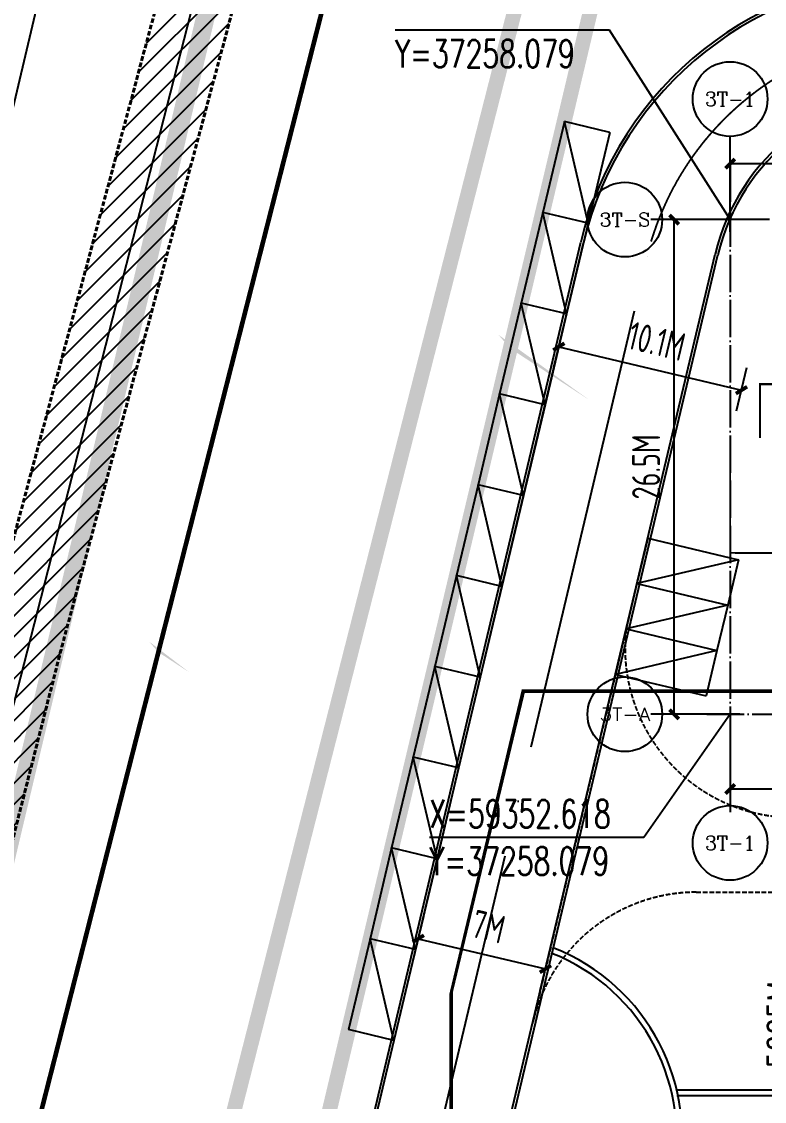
# Model space of a CAD drawing. Extents: x 37173252 to 74842692, y 59158332 to 118813339.
# Drawn here: x 37220122 to 37259917, y 59331882 to 59389724 of the extents above; entities that cross this region are included whole.
import ezdxf
from ezdxf.enums import TextEntityAlignment as Align

# ---------------------------------------------------------------- set-up
doc = ezdxf.new("R2010")
doc.units = 0
doc.header["$LTSCALE"] = 1000
doc.header["$MEASUREMENT"] = 0
for name, pattern in [('ACAD_ISO02W100', [15, 12, -3]), ('ACAD_ISO04W100', [30, 24, -3, 0, -3]), ('DASH', [0.35, 0.25, -0.1]), ('DOTE', [2.4200000000000004, 2, -0.2, 0.02, -0.2]), ('X-A7-L1-PLAN$0$DOTE', [2.4200000000000004, 2, -0.2, 0.02, -0.2])]:
    doc.linetypes.add(name, pattern=pattern)
for name, color, linetype in [('11', 2, 'Continuous'), ('@YL', 2, 'Continuous'), ('Axis', 6, 'Continuous'), ('AXIS_TEXT', 7, 'Continuous'), ('DIM_COOR', 3, 'Continuous'), ('DL_道路中线_支路网_', 4, 'ACAD_ISO04W100'), ('DL_道路红线_支路网_', 1, 'Continuous'), ('DOTE', 16, 'Continuous'), ('DXPM', 4, 'Continuous'), ('l', 3, 'Continuous'), ('PUB_DIM', 3, 'Continuous'), ('PUB_TEXT', 7, 'Continuous'), ('SHAPE', 161, 'Continuous'), ('地下轮廓', 5, 'Continuous'), ('屋顶轮廓', 36, 'Continuous'), ('扑救面', 2, 'Continuous'), ('车位', 40, 'Continuous')]:
    doc.layers.add(name, color=color, linetype=linetype)
doc.styles.add('_TCH_AXIS', font='COMPLEX', dxfattribs={"bigfont": 'GBCBIG'})
doc.styles.add('_TCH_DIM', font='SIMPLEX', dxfattribs={"bigfont": 'GBCBIG'})
doc.styles.add('_TCH_DIM_T3', font='SIMPLEX', dxfattribs={"width": 0.7058823529411765, "bigfont": 'GBCBIG'})
doc.styles.add('DIM_FONT', font='superos.shx', dxfattribs={"width": 0.8, "bigfont": 'haiwenzw.shx'})
doc.dimstyles.new('_TCH_ARCH&&500', dxfattribs={"dimtxt": 1487.5, "dimasz": 500, "dimexe": 1250, "dimexo": 1500, "dimgap": 631.2500000000001, "dimtad": 1, "dimdec": 0, "dimzin": 0, "dimdsep": 46, "dimtxsty": '_TCH_DIM_T3', "dimblk": 'ARCHTICK', "dimcen": 0.09, "dimclrt": 7, "dimazin": 2, "dimtfac": 1, "dimtdec": 0, "dimtix": 1, "dimtmove": 2, "dimatfit": 3, "dimfxl": 0, "dimtolj": 1, "dimtzin": 0, "dimarcsym": 0})
doc.dimstyles.new('DIMN500', dxfattribs={"dimscale": 5, "dimtxt": 300, "dimasz": 100, "dimexe": 250, "dimexo": 300, "dimgap": 150, "dimtad": 1, "dimdec": 0, "dimzin": 0, "dimdsep": 46, "dimtxsty": 'DIM_FONT', "dimblk": 'ARCHTICK', "dimcen": 0.09, "dimclrt": 7, "dimazin": 2, "dimtfac": 1, "dimtdec": 0, "dimtix": 1, "dimtmove": 2, "dimatfit": 3, "dimldrblk": 'ARCHTICK', "dimfxl": 0, "dimtolj": 1, "dimtzin": 0, "dimarcsym": 0})

# ---------------------------------------------------------------- blocks, each defined once
blk = doc.blocks.new('车位')
at = {"layer": '车位'}
for p, q in [((2126015.363578103, 462726.0883824006), (2126015.363578103, 465226.0883824006)), ((2131015.363578103, 465226.0883824006), (2126015.363578103, 465226.0883824006)), ((2131015.363578111, 462726.0891391188), (2131015.363578103, 465226.0883824006)), ((2131015.363578111, 462726.0891391188), (2126015.363578103, 462726.0883824006))]:
    blk.add_line(p, q, dxfattribs=at)
blk.add_lwpolyline([(2126015.363578103, 462726.0883824006), (2131015.363578111, 465226.0883824006)], dxfattribs=at)
blk = doc.blocks.new('_ArchTick')
at = {"color": 0, "linetype": 'ByBlock', "const_width": 0.4}
blk.add_lwpolyline([(-0.5, -0.5), (0.5, 0.5)], dxfattribs=at)
blk = doc.blocks.new('*D164')
at = {"layer": 'Defpoints', "color": 0}
for p in [(72463.57731631811, 53273.24799899857), (37863.69792222226, 48121.6360133393), (72463.57731631811, 48121.6360133393)]:
    blk.add_point(p, dxfattribs=at)
at = {"layer": 'PUB_DIM', "color": 0, "lineweight": -2}
for p, q in [((37863.69792222226, 49621.6360133393), (37863.69792222226, 54523.24799899857)), ((72463.57731631811, 49621.6360133393), (72463.57731631811, 54523.24799899857)), ((37863.69792222226, 53273.24799899857), (72463.57731631811, 53273.24799899857))]:
    blk.add_line(p, q, dxfattribs=at)
at = {"layer": 'PUB_DIM', "color": 0, "lineweight": -2, "xscale": 500, "yscale": 500, "zscale": 500, "rotation": 180}
blk.add_blockref('_ArchTick', (37863.69792222226, 53273.24799899857), dxfattribs=at)
at = {"layer": 'PUB_DIM', "color": 0, "lineweight": -2, "xscale": 500, "yscale": 500, "zscale": 500}
blk.add_blockref('_ArchTick', (72463.57731631811, 53273.24799899857), dxfattribs=at)
at = {"layer": 'PUB_DIM', "color": 7, "insert": (55163.63761927019, 54773.24799899857), "char_height": 1500, "attachment_point": 5, "style": 'DIM_FONT'}
blk.add_mtext('\\A1;34.6M', dxfattribs=at)
blk = doc.blocks.new('*D165')
at = {"layer": 'Defpoints', "color": 0}
for p in [(37863.69792222233, 24421.99243516286), (72463.5773163182, 24421.99243516286), (72463.5773163182, 19773.24799899858)]:
    blk.add_point(p, dxfattribs=at)
at = {"layer": 'PUB_DIM', "color": 0, "lineweight": -2}
for p, q in [((37863.69792222233, 22921.99243516286), (37863.69792222233, 18523.24799899858)), ((72463.5773163182, 22921.99243516286), (72463.5773163182, 18523.24799899858)), ((37863.69792222233, 19773.24799899858), (72463.5773163182, 19773.24799899858))]:
    blk.add_line(p, q, dxfattribs=at)
at = {"layer": 'PUB_DIM', "color": 0, "lineweight": -2, "xscale": 500, "yscale": 500, "zscale": 500, "rotation": 180}
blk.add_blockref('_ArchTick', (37863.69792222233, 19773.24799899858), dxfattribs=at)
at = {"layer": 'PUB_DIM', "color": 0, "lineweight": -2, "xscale": 500, "yscale": 500, "zscale": 500}
blk.add_blockref('_ArchTick', (72463.5773163182, 19773.24799899858), dxfattribs=at)
at = {"layer": 'PUB_DIM', "color": 7, "insert": (55163.63761927027, 21273.24799899858), "char_height": 1500, "attachment_point": 5, "style": 'DIM_FONT'}
blk.add_mtext('\\A1;34.6M', dxfattribs=at)
blk = doc.blocks.new('*D166')
at = {"layer": 'Defpoints', "color": 0}
for p in [(34863.69792222232, 50273.24799899862), (39891.8405842708, 50273.24799899862), (39891.8405842708, 23773.24799899862)]:
    blk.add_point(p, dxfattribs=at)
at = {"layer": 'PUB_DIM', "color": 0, "lineweight": -2}
for p, q in [((38391.8405842708, 50273.24799899862), (33613.69792222232, 50273.24799899862)), ((34863.69792222232, 23773.24799899862), (34863.69792222232, 50273.24799899862)), ((38391.8405842708, 23773.24799899862), (33613.69792222232, 23773.24799899862))]:
    blk.add_line(p, q, dxfattribs=at)
at = {"layer": 'PUB_DIM', "color": 0, "lineweight": -2, "xscale": 500, "yscale": 500, "zscale": 500}
for p, rotation in [((34863.69792222232, 50273.24799899862), 90), ((34863.69792222232, 23773.24799899862), 270)]:
    blk.add_blockref('_ArchTick', p, dxfattribs=dict(at, rotation=rotation))
at = {"layer": 'PUB_DIM', "color": 7, "insert": (33363.69792222231, 37023.24799899862), "char_height": 1500, "attachment_point": 5, "rotation": 90, "style": 'DIM_FONT'}
blk.add_mtext('\\A1;26.5M', dxfattribs=at)
blk = doc.blocks.new('*D167')
at = {"layer": 'Defpoints', "color": 0}
for p in [(69529.38577179759, 50273.2479989985), (75463.69792203605, 50273.2479989985), (69529.38577179759, 23773.2479989985)]:
    blk.add_point(p, dxfattribs=at)
at = {"layer": 'PUB_DIM', "color": 0, "lineweight": -2}
for p, q in [((71029.38577179759, 50273.2479989985), (76713.69792203605, 50273.2479989985)), ((75463.69792203604, 23773.24799899849), (75463.69792203605, 50273.2479989985)), ((71029.38577179759, 23773.2479989985), (76713.69792203604, 23773.24799899849))]:
    blk.add_line(p, q, dxfattribs=at)
at = {"layer": 'PUB_DIM', "color": 0, "lineweight": -2, "xscale": 500, "yscale": 500, "zscale": 500}
for p, rotation in [((75463.69792203605, 50273.2479989985), 90), ((75463.69792203604, 23773.24799899849), 270)]:
    blk.add_blockref('_ArchTick', p, dxfattribs=dict(at, rotation=rotation))
at = {"layer": 'PUB_DIM', "color": 7, "insert": (73963.69792203604, 37023.24799899851), "char_height": 1500, "attachment_point": 5, "rotation": 90, "style": 'DIM_FONT'}
blk.add_mtext('\\A1;26.5M', dxfattribs=at)
blk = doc.blocks.new('T1lkx')
at = {"layer": 'SHAPE', "const_width": 100}
for points in [[(57663.69792203652, 108001.8171547665), (57663.69792203652, 104701.8171547666), (58963.69792203605, 104701.8171547667), (58963.69792203612, 101801.8171547667), (57263.69792166568, 101801.8171544098), (57263.69792147726, 99001.81715469783), (56863.69792166358, 99001.81715469771), (56863.69792166358, 98101.81715448677), (60763.69792184985, 98101.81715448677), (60763.69792184985, 99901.81713972393), (65263.69792240864, 99901.8171397239), (65263.69792240858, 98101.81714000388), (68163.70733287372, 98101.68058851325), (68163.70733287372, 99651.73246848745), (72463.78031949699, 99651.73246848745), (72463.78031949699, 93501.73246848745), (70863.69792259485, 93501.81713963077), (70863.69792979777, 90601.8171397239), (64463.69792203611, 90601.81753623647), (64463.69792203611, 88201.81715471762), (67163.69792222237, 88201.81715471762), (67163.69792222236, 85401.81715467329), (67163.69792222236, 85201.81715467329), (66063.69792166399, 85201.81715467332), (66063.69805874868, 81501.81715476654), (62663.69790992892, 81501.81715476605), (62663.69790992893, 79901.81715467291), (55463.69792203611, 79901.81715467291), (55463.69792203611, 81501.81715476605), (52063.69792166358, 81501.81715476605), (52063.69792166358, 84701.81715471762), (52063.69792166358, 85201.81715471762), (50963.69792203605, 85201.81715471765), (50963.69792203611, 88201.8179177062), (53663.69792222383, 88201.8179177062), (53663.69792222383, 90801.81753623647), (54163.69792166358, 90801.81715481145), (54163.69792166358, 91801.81715462518), (49563.69792240864, 91801.81715737445), (49563.69792240864, 89701.81715728132), (45063.69792184985, 89701.81715728132), (45063.69792184985, 91701.81715728108), (42163.69792203652, 91701.81715728108), (42163.69792203605, 90151.81753623647), (37863.69792203605, 90151.81753623647), (37863.69792222278, 96301.81734550161), (39463.69792184985, 96301.81715737421), (39463.69792203605, 99201.81715476651), (46863.69792211807, 99201.81715848016), (46863.69792119421, 101601.8171559668), (44163.37670738369, 101601.7978784767), (44163.37670738369, 104701.8171547666), (45263.74258598438, 104701.8250102367), (45263.71902746634, 108001.8171547666), (48163.69792203652, 108001.8171548286), (48163.69792203652, 109401.8171546736), (54763.69792166358, 109401.8171546736), (54763.69792166352, 108001.8171547667)], [(58763.69791868707, 98101.73475781963), (56363.69792203564, 98101.73475781963), (56363.69792240817, 97601.81715471832), (51563.69792240817, 97601.81715114145), (51563.69792184938, 91801.81715462518), (54363.69792259444, 91801.8171545225), (54363.69792283539, 92251.81715583768), (58763.69790501983, 92251.81715583768)]]:
    blk.add_lwpolyline(points, close=True, dxfattribs=at)
blk = doc.blocks.new('*D79')
at = {"layer": 'Defpoints', "color": 0}
for p in [(37225831.38726225, 59411072.95613218), (37234493.33696943, 59409016.46889378), (37199554.03640519, 59261851.70237319)]:
    blk.add_point(p, dxfattribs=at)
at = {"layer": 'PUB_DIM', "color": 0, "lineweight": -2}
for p, q in [((37190892.08669802, 59263908.18961159), (37225831.38726225, 59411072.95613218)), ((37233033.90465456, 59409362.96177729), (37224615.19366653, 59411361.70020177)), ((37198094.60409033, 59262198.1952567), (37189675.8931023, 59264196.93368118))]:
    blk.add_line(p, q, dxfattribs=at)
at = {"layer": 'PUB_DIM', "color": 0, "lineweight": -2, "xscale": 500, "yscale": 500, "zscale": 500}
for p, rotation in [((37225831.38726225, 59411072.95613218), 76.64432631951914), ((37190892.08669802, 59263908.18961159), 256.6443263195191)]:
    blk.add_blockref('_ArchTick', p, dxfattribs=dict(at, rotation=rotation))
at = {"layer": 'PUB_DIM', "color": 7, "insert": (37206902.30466527, 59337837.0657554), "char_height": 1500, "attachment_point": 5, "rotation": 76.64432631951914, "style": 'DIM_FONT'}
blk.add_mtext('\\A1;151.3M', dxfattribs=at)
blk = doc.blocks.new('*D129')
at = {"layer": 'Defpoints', "color": 0}
for p in [(37258689.12047172, 59369980.82632722), (37248295.47025776, 59369746.92652843), (37258079.75805189, 59367419.32031977)]:
    blk.add_point(p, dxfattribs=at)
at = {"layer": 'PUB_DIM', "color": 0, "lineweight": -2}
for p, q in [((37248642.6207139, 59371206.2025684), (37249194.12472436, 59373524.49590251)), ((37248904.83267757, 59372308.43253588), (37258689.12047172, 59369980.82632722)), ((37258426.90850803, 59368878.59635974), (37258978.4125185, 59371196.88969386))]:
    blk.add_line(p, q, dxfattribs=at)
at = {"layer": 'PUB_DIM', "color": 0, "lineweight": -2, "xscale": 500, "yscale": 500, "zscale": 500}
for p, rotation in [((37248904.83267757, 59372308.43253588), 166.6185093268595), ((37258689.12047172, 59369980.82632722), 346.6185093268595)]:
    blk.add_blockref('_ArchTick', p, dxfattribs=dict(at, rotation=rotation))
at = {"layer": 'PUB_DIM', "color": 7, "insert": (37254144.12703078, 59372603.90547151), "char_height": 1500, "attachment_point": 5, "rotation": 346.61850932685945, "style": 'DIM_FONT'}
blk.add_mtext('\\A1;10.1M', dxfattribs=at)
blk = doc.blocks.new('*D158')
at = {"layer": 'Defpoints', "color": 0}
for p in [(37248185.3962928, 59338977.77096663), (37240753.44495206, 59337977.97541018), (37247564.12592014, 59336360.995277)]:
    blk.add_point(p, dxfattribs=at)
at = {"layer": 'PUB_DIM', "color": 0, "lineweight": -2}
for p, q in [((37241099.94069488, 59339437.40704618), (37241663.46177708, 59341810.94412981)), ((37241374.71532472, 59340594.7510998), (37248185.3962928, 59338977.77096663)), ((37247910.62166296, 59337820.42691302), (37248474.14274515, 59340193.96399664))]:
    blk.add_line(p, q, dxfattribs=at)
at = {"layer": 'PUB_DIM', "color": 0, "lineweight": -2, "xscale": 500, "yscale": 500, "zscale": 500}
for p, rotation in [((37241374.71532472, 59340594.7510998), 166.6442140657378), ((37248185.3962928, 59338977.77096663), 346.6442140657377)]:
    blk.add_blockref('_ArchTick', p, dxfattribs=dict(at, rotation=rotation))
at = {"layer": 'PUB_DIM', "color": 7, "insert": (37245126.55155158, 59341245.69266924), "char_height": 1500, "attachment_point": 5, "rotation": 346.6442140657378, "style": 'DIM_FONT'}
blk.add_mtext('\\A1;7M', dxfattribs=at)
blk = doc.blocks.new('*D267')
at = {"layer": 'Defpoints', "color": 0}
for p in [(37256841.967224, 59361268.22851102), (37262206.52753943, 59361268.22851102), (37256841.967224, 59310718.31346433)]:
    blk.add_point(p, dxfattribs=at)
at = {"layer": 'PUB_DIM', "color": 0, "lineweight": -2}
for p, q in [((37258341.967224, 59361268.22851102), (37263456.52753943, 59361268.22851102)), ((37262206.52753943, 59310718.31346433), (37262206.52753943, 59361268.22851102)), ((37258341.967224, 59310718.31346433), (37263456.52753943, 59310718.31346433))]:
    blk.add_line(p, q, dxfattribs=at)
at = {"layer": 'PUB_DIM', "color": 0, "lineweight": -2, "xscale": 500, "yscale": 500, "zscale": 500}
for p, rotation in [((37262206.52753943, 59361268.22851102), 90), ((37262206.52753943, 59310718.31346433), 270)]:
    blk.add_blockref('_ArchTick', p, dxfattribs=dict(at, rotation=rotation))
at = {"layer": 'PUB_DIM', "color": 7, "insert": (37260831.52753942, 59335993.27098768), "char_height": 1487.5, "attachment_point": 5, "rotation": 90, "style": '_TCH_DIM_T3'}
blk.add_mtext('\\A1;5005M', dxfattribs=at)
blk = doc.blocks.new('T1dwzx')
at = {"layer": 'Axis'}
for p, q in [((36624.73991176869, 50273.24799899862), (34224.73991176869, 50273.24799899862)), ((36624.73991176859, 23773.24799899862), (34224.73991176859, 23773.24799899862))]:
    blk.add_line(p, q, dxfattribs=at)
at = {"layer": 'DOTE', "linetype": 'DOTE'}
for p, q in [((37863.69792222232, 53229.67258781905), (37863.69792222232, 20241.58578515775)), ((72463.69792203605, 53229.67258781905), (72463.69792203605, 20241.58578515775)), ((73862.57534792833, 50273.2479989985), (36624.73991176859, 50273.24799899862)), ((36624.73991176859, 23773.24799899862), (73861.55275222845, 23773.2479989985))]:
    blk.add_line(p, q, dxfattribs=at)
at = {"layer": 'PUB_DIM'}
for p, q in [((37863.69792222232, 53229.67258781905), (37863.69792222232, 54731.91857888291)), ((72463.57731631809, 53229.67258781904), (72463.57731631809, 54731.9185788829)), ((73861.55275222856, 50273.2479989985), (76261.55275222856, 50273.24799899849)), ((73861.55275222845, 23773.2479989985), (76261.55275222845, 23773.24799899849)), ((37863.69792222232, 20241.58578515775), (37863.69792222232, 19883.81587581179)), ((72463.57731631809, 19241.58578515774), (72463.57731631809, 18883.81587581179))]:
    blk.add_line(p, q, dxfattribs=at)
for centre in [(37863.69792222232, 56731.91857888291), (72463.57731631809, 56731.9185788829), (32224.73991176869, 50273.24799899863), (78261.55275222856, 50273.24799899849), (32224.73991176859, 23773.24799899863), (78261.55275222845, 23773.24799899849), (37863.69792222232, 16883.81587581179), (72463.57731631809, 16883.81587581179)]:
    blk.add_circle(centre, 2000, dxfattribs=at)
at = {"layer": 'AXIS_TEXT', "style": '_TCH_AXIS'}
for s, height, p, p2 in [('3T-1', 774.0863681609547, (36518.26209184733, 56344.87539480243), (39209.13375259731, 56344.87539480243)), ('3T-21', 616.7304400170017, (71097.9599134233, 56423.5533588744), (73829.19471921287, 56423.5533588744)), ('3T-S', 727.9257256540434, (30872.87784983975, 49909.28513617161), (33576.60197369762, 49909.28513617161)), ('3T-S', 727.9257256540434, (76909.69069029961, 49909.28513617146), (79613.4148141575, 49909.28513617146)), ('3T-A', 694.6551002506618, (30868.50852556491, 23425.9204488733), (33580.97129797226, 23425.9204488733)), ('3T-A', 694.6551002506618, (76905.32136602479, 23425.92044887316), (79617.78413843212, 23425.92044887316)), ('3T-1', 774.0863681609547, (36518.26209184733, 16496.77269173132), (39209.13375259731, 16496.77269173132)), ('3T-21', 616.7304400170017, (71097.9599134233, 16575.45065580329), (73829.19471921287, 16575.45065580329))]:
    blk.add_text(s, height=height, dxfattribs=at).set_placement(p, p2, align=Align.FIT)
at = {"layer": 'PUB_DIM'}
for p1, p2, distance, text, picture, middle in [((37863.69792222226, 48121.6360133393), (72463.57731631811, 48121.6360133393), 5151.61198565927, '34.6M', '*D164', (55163.63761927019, 54773.24799899857)), ((39891.8405842708, 23773.24799899862), (39891.8405842708, 50273.24799899862), 5028.142662048478, '26.5M', '*D166', (33363.69792222231, 37023.24799899862)), ((69529.38577179759, 23773.2479989985), (69529.38577179759, 50273.2479989985), -5934.31215023846, '26.5M', '*D167', (73963.69792203604, 37023.24799899851)), ((37863.69792222233, 24421.99243516286), (72463.5773163182, 24421.99243516286), -4648.744436164281, '34.6M', '*D165', (55163.63761927027, 21273.24799899858))]:
    dim = blk.add_aligned_dim(p1=p1, p2=p2, distance=distance, text=text, dimstyle='DIMN500', dxfattribs=at)
    dim.commit()
    dim.dimension.update_dxf_attribs({"geometry": picture, "text_midpoint": middle})

msp = doc.modelspace()

# ---------------------------------------------------------------- hatches: boundary and pattern name
at = {"layer": 'DXPM'}
h = msp.add_hatch(dxfattribs=at)
h.set_pattern_fill('ANSI31', color=3, scale=500)
h.set_pattern_definition([(45, (525594.2135760635, 719402.8489548042), (-561.2660075668219, 561.266007566822), [])])
edge = h.paths.add_edge_path()
edge.add_line((37251609.29443296, 59455031.68350083), (37247369.68145239, 59455031.68350083))
edge.add_line((37247369.68145239, 59455031.68350083), (37235793.66509082, 59422077.50074053))
edge.add_line((37235793.66509082, 59422077.50074053), (37218587.28919655, 59357923.23732547))
edge.add_arc((37334491.02620281, 59326837.4893127), 119999.9999230386, 164.9864245769428, 165.7212556637104)
edge.add_line((37218198.15066832, 59356434.23037401), (37200078.01068217, 59285235.74336168))
edge.add_arc((37316370.8862922, 59255639.0022808), 120000.0000010792, 165.7212556635506, 168.3180353469372)
edge.add_line((37198856.49492482, 59279936.48819627), (37185751.64689524, 59216555.10604323))
edge.add_line((37185751.64689524, 59216555.10604323), (37185751.64689524, 59196799.97575283))
edge.add_line((37185751.64689524, 59196799.97575283), (37202773.64130298, 59279126.57199655))
edge.add_arc((37316370.88628353, 59255639.00228001), 115999.9999929291, 165.7212556634007, 168.3180353469914, ccw=False)
edge.add_line((37203954.43986844, 59284249.18532316), (37222074.57986048, 59355447.67235776))
edge.add_arc((37334491.0260864, 59326837.48936308), 115999.9997976466, 164.9864245766201, 165.7212556635539, ccw=False)
edge.add_line((37222450.74710411, 59356887.04574291), (37239617.84555823, 59420894.86255683))
edge.add_line((37239617.84555823, 59420894.86255683), (37251609.29443296, 59455031.68350083))

# ---------------------------------------------------------------- linework, layer by layer
at = {"color": 8}
msp.add_lwpolyline([(37185751.64689524, 59264258.62295387), (37196711.43102686, 59262347.40823506), (37204168.62005712, 59296947.7503771), (37218233.31896465, 59347519.27468102), (37241049.4485535, 59436437.67363998), (37248568.54393966, 59455031.68350083)], dxfattribs=at)
at = {"color": 3, "const_width": 800}
msp.add_lwpolyline([(37222037.33951528, 59270004.2466075), (37254553.7010559, 59406962.37035752), (37270640.79804713, 59455031.68350083)], dxfattribs=at)
at = {"layer": '11', "color": 2, "linetype": 'Continuous', "flags": 128}
msp.add_lwpolyline([(37246309.62533294, 59372210.09412565, 0, 666.666666666667, 0), (37244490.34762501, 59373790.60980978, 0, 0, 0), (37220961.11912823, 59390664.15718986, 0, 0, 0), (37200359.04508866, 59390664.15718986, 0, 0, 0)], format="xyseb", dxfattribs=at)
at = {"layer": '11', "color": 2, "linetype": 'Continuous', "elevation": 125.0959893563495, "flags": 128}
msp.add_lwpolyline([(37227449.02932829, 59355947.41633847, 0, 666.666666666667, 0), (37225629.75162036, 59357527.93202259, 0, 0, 0), (37209211.2205805, 59370097.40726435, 0, 0, 0), (37194225.11086109, 59370097.40726435, 0, 0, 0)], format="xyseb", dxfattribs=at)
at = {"layer": '@YL', "color": 1, "linetype": 'X-A7-L1-PLAN$0$DOTE', "ltscale": 2.5, "const_width": 1000}
msp.add_lwpolyline([(37694858.25731092, 59231778.40881231), (37701511.40489393, 59526832.08623388), (37402493.40822034, 59547172.7760227), (37392946.21324354, 59406824.38349035), (37234493.33696943, 59409016.46889379), (37199554.04541212, 59261853.02287938), (37199371.96381574, 59235158.02876928)], close=True, dxfattribs=at)
at = {"layer": '@YL'}
msp.add_lwpolyline([(37264268.68091409, 59332475.8338435), (37255226.74556433, 59332475.8338435)], dxfattribs=at)
at = {"layer": '@YL', "color": 8}
msp.add_lwpolyline([(37264568.68091409, 59332175.8338435), (37255226.74556433, 59332175.8338435)], dxfattribs=at)
at = {"layer": '@YL', "extrusion": (-0.00356103813364812, 0.02351838895667008, 0.9997170621672381)}
msp.add_arc((-45707093.51721061, -53070465.63730805, 1262873.480572978), 10892.85000000219, 76.12560061056, 239.9539919709087, dxfattribs=at)
at = {"layer": '@YL', "color": 8, "extrusion": (-0.00356103813364812, 0.02351838895667008, 0.9997170621672381)}
msp.add_arc((-45707093.51721062, -53070465.63730806, 1262873.480572978), 10592.85000000219, 76.35619758962913, 239.7233949918268, dxfattribs=at)
at = {"layer": 'DIM_COOR', "color": 3}
for p, q in [((37251621.71889337, 59389271.96683732), (37240126.71889337, 59389271.96683732)), ((37258079.49827368, 59379118.22812956), (37251621.71889337, 59389271.96683732)), ((37258079.49827368, 59352618.22812956), (37253463.49232017, 59346017.36844851)), ((37253463.49232017, 59346017.36844851), (37241968.49232017, 59346017.36844851))]:
    msp.add_line(p, q, dxfattribs=at)
at = {"layer": 'DL_道路中线_支路网_', "color": 8}
msp.add_line((37233553.37509179, 59292501.87916245), (37253868.0428572, 59378066.76538743), dxfattribs=at)
msp.add_arc((37268884.9517303, 59373385.62637126), 15721.86210782262, 91.54025546294268, 163.1180506406109, dxfattribs=at)
at = {"layer": 'DL_道路红线_支路网_', "color": 8}
for p, q in [((37230002.09144416, 59293345.01880332), (37250079.37668317, 59377910.05560443)), ((37237104.65873943, 59291658.73952158), (37257419.32650484, 59377223.62574656))]:
    msp.add_line(p, q, dxfattribs=at)
at = {"layer": 'DL_道路红线_支路网_', "color": 4}
for p, q in [((37230148.03460777, 59293310.36922904), (37250225.31984677, 59377875.40603015)), ((37236958.71557583, 59291693.38909586), (37257273.38334124, 59377258.27532084))]:
    msp.add_line(p, q, dxfattribs=at)
at = {"layer": 'DL_道路红线_支路网_', "color": 8}
for centre, radius in [((37268224.97669098, 59373601.95853534), 18650), ((37268462.35921736, 59374601.80795921), 11350)]:
    msp.add_arc(centre, radius, 90, 166.6442141430104, dxfattribs=at)
at = {"layer": 'DL_道路红线_支路网_', "color": 4}
for centre, radius in [((37268224.97669098, 59373601.95853534), 18500), ((37268462.35921736, 59374601.80795921), 11500)]:
    msp.add_arc(centre, radius, 90, 166.6442141430104, dxfattribs=at)
at = {"layer": 'DXPM', "linetype": 'ACAD_ISO02W100', "ltscale": 0.3, "const_width": 250, "elevation": 125.0959893563495, "flags": 128}
msp.add_lwpolyline([(37185751.64689524, 59176506.45215245), (37208334.64985932, 59281054.41908642), (37238432.97555161, 59398984.16025444), (37244093.21070267, 59421161.80804535), (37244746.57695628, 59422939.76298233), (37247442.17674101, 59430267.00388237), (37256542.48860583, 59455031.68350083)], dxfattribs=at)
at = {"layer": 'DXPM', "const_width": 800, "elevation": 125.0959893563495, "flags": 128}
msp.add_lwpolyline([(37193136.44962546, 59163331.68350083), (37218069.99205507, 59278761.46817674), (37248122.37703814, 59396511.20677557), (37253656.0407895, 59418192.92889395), (37254132.86447288, 59419490.47222032), (37256827.23146047, 59426814.36025514), (37267196.29123616, 59455031.68350083)], dxfattribs=at)
at = {"layer": 'l', "color": 3, "linetype": 'DASH', "lineweight": 40, "elevation": 125.0959893563495, "flags": 128}
for points in [[(37251609.29443297, 59455031.68350083), (37239617.84555823, 59420894.86255683), (37222450.74708033, 59356887.04565426, 0.003206316484699892), (37222074.57983566, 59355447.67226025), (37203954.43986929, 59284249.18532654, 0.01133107375652446), (37202773.64130438, 59279126.57200333), (37185751.64689524, 59196799.97575283)], [(37247369.68145239, 59455031.68350083), (37235793.66509082, 59422077.50074053), (37218587.28917766, 59357923.23725506, 0.00320631648462846), (37218198.15064801, 59356434.23029419), (37200078.01068235, 59285235.74336239, 0.01133107375627824), (37198856.49492563, 59279936.48820015), (37185751.64689524, 59216555.10604323)]]:
    msp.add_lwpolyline(points, format="xyb", dxfattribs=at)
at = {"layer": 'PUB_DIM'}
msp.add_lwpolyline([(37252929.7873602, 59394050.75970274, 0, 0, 0), (37256679.21704979, 59389034.22875658, 264, 0, 0), (37257158.15619677, 59388393.43448891, 0, 0, 0)], format="xyseb", dxfattribs=at)
at = {"layer": '地下轮廓', "linetype": 'DASH', "ltscale": 3, "const_width": 200}
msp.add_lwpolyline([(37351228.62157609, 59402363.27329619), (37262628.62158249, 59402363.27329619), (37262628.62158249, 59378118.39863404), (37271529.49825528, 59378118.39863404), (37271529.49825528, 59353863.2732898), (37246999.97923134, 59353863.2732898), (37243128.62157843, 59337627.87866332), (37243128.62157962, 59308063.27328671), (37253153.14559178, 59308063.27328671), (37253153.14559178, 59302063.27328894), (37260353.14559403, 59302063.27328918), (37260353.14559536, 59293318.26478242), (37295952.34128194, 59293318.26478243), (37295953.03053988, 59292218.25986616), (37324852.850707, 59292218.25986615)], dxfattribs=at)
at = {"layer": '扑救面', "color": 8, "linetype": 'DASH'}
msp.add_lwpolyline([(37247473.07437196, 59335979.61245473, -0.3519053044033023), (37256269.77135096, 59343087.4938293), (37267887.84939444, 59343087.4938293, -0.2043018768838078), (37277268.68091409, 59347087.4938293), (37261497.2292443, 59347087.4938293, -0.446877044682725), (37252508.4080589, 59357188.32194956), (37247515.79099182, 59336151.17335562)], format="xyb", dxfattribs=at)

# ---------------------------------------------------------------- block references
msp.add_blockref('T1dwzx', (37220215.80035146, 59328844.98013056))
at = {"layer": '屋顶轮廓'}
msp.add_blockref('T1lkx', (37220215.80035146, 59271116.41097479), dxfattribs=at)
at = {"layer": '车位'}
for p, rotation in [((37208609.43141919, 57203541.98802759), 76.61850932683629), ((37207452.26323204, 57198677.73456106), 76.61850932683629), ((37206295.0950449, 57193813.48109453), 76.61850932683629), ((37205137.92685775, 57188949.22762799), 76.61850932683629), ((37203980.75867061, 57184084.97416146), 76.61850932683629), ((39433932.63099461, 59320005.98756228, -68.33287207246758), 166.6442140656292), ((37202823.59048347, 57179220.72069494), 76.61850932683629), ((39433355.13973723, 59317573.6018889, -68.33287207246758), 166.6442140656292), ((39432777.64700733, 59315141.21656513, -68.33287207246758), 166.6442140656292), ((37201666.42229632, 57174356.4672284), 76.61850932683629), ((37200509.25410918, 57169492.21376187), 76.61850932683629), ((37199352.08592204, 57164627.96029534), 76.61850932683629), ((37198194.91773489, 57159763.7068288), 76.61850932683629)]:
    msp.add_blockref('车位', p, dxfattribs=dict(at, rotation=rotation))

# ---------------------------------------------------------------- texts
at = {"layer": 'PUB_TEXT', "style": '_TCH_DIM', "width": 0.7058823529411765}
for s, p in [('Y=37258.079', (37240126.71889337, 59387259.46683732)), ('X=59352.618', (37241968.49232017, 59346542.36844851)), ('Y=37258.079', (37241968.49232017, 59344004.86844851))]:
    msp.add_text(s, height=1487.5, dxfattribs=at).set_placement(p)

# ---------------------------------------------------------------- dimensions: what is measured, and where the dimension line sits
at = {"layer": 'PUB_DIM'}
for p1, p2, distance, text, dimstyle, picture, middle in [((37199554.03640519, 59261851.7023732), (37234493.33696943, 59409016.46889379), 8902.725003693553, '151.3M', 'DIMN500', '*D79', (37206902.30466527, 59337837.0657554)), ((37248295.47025776, 59369746.92652844), (37258079.75805189, 59367419.32031978), 2632.9898565816493, '10.1M', 'DIMN500', '*D129', (37254144.12703078, 59372603.90547151)), ((37256841.967224, 59310718.31346433), (37256841.967224, 59361268.22851102), -5364.560315430164, '5005M', '_TCH_ARCH&&500', '*D267', (37260831.52753942, 59335993.27098768)), ((37240753.44495206, 59337977.97541018), (37247564.12592015, 59336360.995277), 2689.515176708067, '7M', 'DIMN500', '*D158', (37245126.55155158, 59341245.69266924))]:
    dim = msp.add_aligned_dim(p1=p1, p2=p2, distance=distance, text=text, dimstyle=dimstyle, dxfattribs=at)
    dim.commit()
    dim.dimension.update_dxf_attribs({"geometry": picture, "text_midpoint": middle})

doc.saveas('drawing.dxf')
